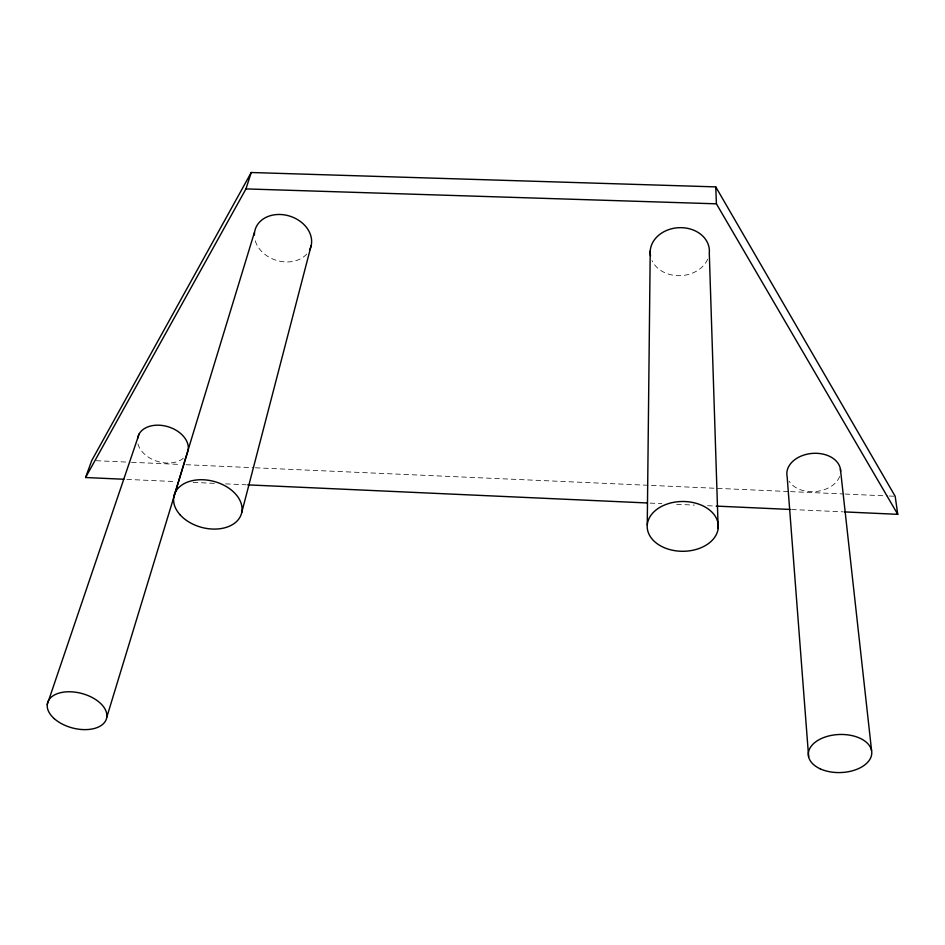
<?xml version="1.0" encoding="UTF-8"?>
<svg xmlns="http://www.w3.org/2000/svg" width="945" height="945" viewBox="0 0 945 945"><rect width="100%" height="100%" fill="white"/><g stroke="black" fill="none" stroke-linecap="round" stroke-linejoin="round"><path stroke-width="0.71" stroke-dasharray="4.72 3.54" d="M96.177 460.711L130.079 462.223M131.556 462.294L180.2 464.456M186.094 464.716L253.91 467.74M255.386 467.799L789.028 491.554M790.504 491.624L843.578 493.987M845.054 494.046L887.804 495.96M889.28 496.019L893.698 496.219M126.843 479.398L175.475 481.596M193.17 482.399L215.283 483.403M225.595 483.864L246.232 484.809M650.113 503.106L661.902 503.638M676.644 504.311L694.339 505.102M707.604 505.705L716.44 506.107M791.626 509.52L843.212 511.847M183.283 458.313A26.023 18.132 17.1 0 1 156.858 461.219A26.023 18.132 17.1 0 1 137.805 443.299M306.723 254.075A29.141 23.093 18 0 1 276.85 260.489A29.141 23.093 18 0 1 254.748 238.766M707.64 259.225A29.614 23.991 -3.4 0 1 679.987 275.68A29.614 23.991 -3.4 0 1 652.062 260.655M839.668 476.445A26.944 19.136 -4.9 0 1 815.63 491.542A26.944 19.136 -4.9 0 1 789.04 481.147"/><path stroke-width="1.42" d="M647.254 524.983L650.231 250.85M241.707 512.615L311.177 245.558M173.821 496.834L254.725 231.407A29.141 23.093 18 0 1 290.635 216.405A29.141 23.093 18 0 1 309.523 250.082M106.761 717.314L188.161 450.186A26.023 18.132 17.1 0 0 165.729 426.112A26.023 18.132 17.1 0 0 137.604 438.433M123.889 479.257L85.57 477.52L245.96 188.905L251.228 172.51L715.755 186.886L895.175 496.279L897.75 514.328L844.688 511.918M47.25 704.533L139.139 433.932M85.57 477.52L91.748 460.522L251.228 172.51M245.96 188.905L716.416 203.825L897.75 514.328M247.708 484.868L647.171 502.964M716.44 506.107L790.15 509.449M840.4 468.933L871.585 750.614M808.636 756.862L787.126 476.434A26.944 19.136 -4.9 0 1 811.802 453.446A26.944 19.136 -4.9 0 1 840.613 471.437M715.755 186.886L716.416 203.825M718.176 528.491A35.556 24.901 -0.1 0 0 667.713 503.839A35.556 24.901 -0.1 0 0 662.374 546.812A35.556 24.901 -0.1 0 0 718.176 528.491L709.282 253.071A29.614 23.991 -3.4 0 0 678.782 227.698A29.614 23.991 -3.4 0 0 650.514 255.859M254.382 235.057A29.141 23.093 18 0 1 254.536 232.6M54.184 718.59A30.5 17.86 14.7 0 0 105.084 721.673A30.5 17.86 14.7 0 0 71.832 691.846A30.5 17.86 14.7 0 0 54.184 718.59M180.318 515.06A34.87 23.79 14.9 0 0 239.262 518.344A34.87 23.79 14.9 0 0 203.907 479.8A34.87 23.79 14.9 0 0 180.318 515.06M820.331 768.887A31.74 19.042 -2 0 0 871.444 755.61A31.74 19.042 -2 0 0 828.411 736.06A31.74 19.042 -2 0 0 820.331 768.887"/></g></svg>
